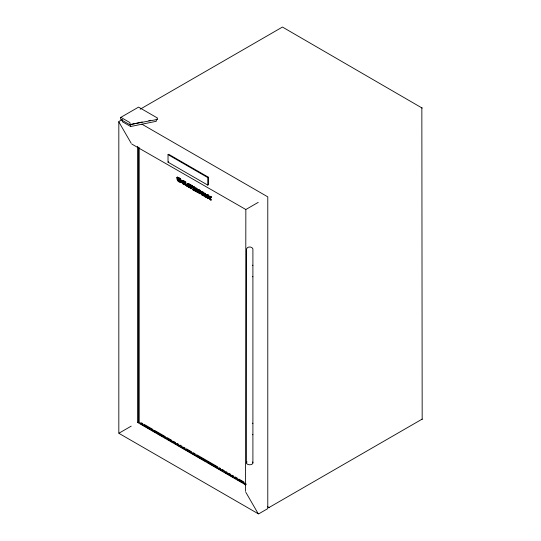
<?xml version="1.0" encoding="UTF-8"?>
<svg xmlns="http://www.w3.org/2000/svg" width="541" height="541" viewBox="0 0 541 541"><rect width="100%" height="100%" fill="white"/><g stroke="black" fill="none" stroke-linecap="round" stroke-linejoin="round"><path stroke-width="0.81" d="M422.176 108.092L282.456 27.05L140.153 109.208M269.005 507.532L422.176 419.106M202.841 192.44L202.375 195.254L201.516 194.76C201.029 190.087 203.795 191.954 203.592 194.76L203.822 194.557C204.018 190.533 207.02 195.152 205.905 196.965L204.823 196.667L204.802 193.57M202.807 192.995L202.375 195.254M209.725 197.262C209.36 198.615 211.524 198.723 211.118 199.974C209.725 200.211 207.446 197.147 209.266 196.058L211.118 196.566L211.118 197.37C208.292 196.572 210.395 198.96 210.889 200.17M197.85 190.608L198.398 189.681C200.231 189.391 202.496 192.244 200.995 193.739M203.592 194.76C203.788 190.73 206.79 195.355 205.675 197.161M182.175 181.56C182.074 179.984 185.015 180.647 184.501 181.979L183.095 181.79M187.078 184.386L187.287 183.703C188.829 183.142 190.148 185.705 187.998 184.623M180.552 179.889L177.353 177.083L176.9 177.549L181.059 181.418L180.146 178.861L177.833 177.725L179.484 178.753L180.322 180.092L179.713 178.557L177.833 177.725M181.059 181.418L181.303 180.444L180.708 179.091L179.598 177.962L178.063 177.522M202.03 192.664L201.516 194.76M180.221 182.06L178.084 180.288L177.739 178.875L180.221 182.06C178.395 182.229 176.156 179.517 177.502 177.948L177.11 178.442M177.34 178.246L177.042 178.821M204.572 193.773C204.2 198.283 202.517 194.882 202.625 192.677M202.131 192.028C203.166 190.757 203.91 193.719 203.822 194.557M201.164 193.536C201.685 191.845 199.933 189.668 198.168 189.877L197.763 190.216C197.147 191.947 199.494 194.807 201.225 193.536M204.302 195.538L203.822 195.788L203.348 194.99M181.465 182.743L177.509 178.855L181.465 182.743L181.945 182.08L178.618 178.983M181.688 182.547L181.945 182.08M198.919 190.716L198.77 191.135A0.981 0.568 60 0 0 198.919 191.73A1.353 0.778 60 0 0 199.514 192.468L200.048 192.724A1.325 0.764 60 0 0 200.468 192.623M177.353 177.083L176.9 177.549M184.271 183.467L182.919 182.689L184.271 183.467L184.271 182.702L182.939 181.938L183.561 181.56L184.501 181.979M189.174 186.293L187.822 185.516L189.174 186.293L189.174 185.536L187.842 184.765L188.464 184.393L189.174 185.002M206.858 196.505L208.204 197.282L208.204 196.525L206.878 195.754L208.204 195.998L208.434 195.024L206.581 194.51C204.769 195.605 207.047 198.662 208.434 198.425C207.041 195.876 206.52 195.964 208.204 198.621M177.218 179.747L178.564 181.533M179.484 178.753L180.004 178.28M179.01 181.823L180.451 181.857M182.939 181.938L184.271 182.702M184.271 182.175L184.501 181.201M184.724 181.661L185.847 181.979L185.874 184.407L186.915 185.205L186.915 185.996L184.9 184.731L184.724 181.661L185.617 182.182L185.644 184.603L186.686 185.407L186.686 186.199M184.271 181.397C180.16 178.591 183.183 186.469 184.271 184.028L183.21 182.655M184.271 184.806L184.501 183.825M187.842 184.765L189.397 185.333L189.397 186.097M189.174 184.231L187.551 183.521C185.732 184.609 188.011 187.673 189.397 187.436L189.397 186.659L188.052 185.32M190.216 185.631L189.451 185.184L189.675 184.19L192.109 185.59L191.879 186.584L191.108 186.145L191.108 188.755L190.216 188.234L190.446 185.428L189.675 184.988L189.675 184.19M189.174 187.632L189.397 186.659M193.888 187.416L193.664 190.229L192.772 189.708L192.772 187.105L192.001 186.659L192.001 185.867L194.659 187.064L194.429 188.058L193.664 187.619L194.659 187.862M190.216 188.234L190.446 185.428M192.001 186.659L192.231 185.664M192.772 187.105L192.231 186.462M194.429 188.058L194.659 187.064M192.772 189.708L193.888 190.026M196.91 190.033L197.512 190.79L197.323 192.339L196.43 191.825L195.768 189.384C198.263 189.039 193.867 187.355 195.849 191.156L194.726 190.838C192.792 185.455 198.743 189.289 196.91 190.033C199.23 188.349 192.522 185.8 194.956 190.635L194.726 190.838M195.768 190.148L195.991 189.188M196.309 190.567L196.363 190.189M204.823 196.667L205.905 196.965M208.204 195.998L208.434 195.024M208.204 196.525L208.204 197.282M210.889 197.566L211.118 196.566M121.894 119.75L118.824 121.522L118.824 432.908M142.242 121.975L129.914 124.761L120.846 119.527L120.467 117.566L138.57 107.111L157.451 118.026L157.451 119.331L157.025 119.52L129.928 124.579L130.097 123.125L129.678 122.449L120.846 117.343M131.855 144.082L245.519 209.333M168.028 154.645L168.664 154.28L208.4 177.218L208.4 184.738L207.764 185.11L168.028 162.165L168.028 154.645L207.764 177.583L208.4 177.218M168.028 162.165L168.664 161.8M245.851 209.516L258.226 202.368M118.831 433.28L131.213 426.132M137.583 146.313L137.583 422.453L138.219 422.088M138.564 147.166L138.564 421.892L139.199 421.52L139.199 147.639M245.519 491.384L245.844 209.894M200.995 193.671L199.697 193.441M148.863 120.629L150.52 120.291M122.34 119.534L122.34 121.718L130.651 126.513L156.315 121.292L156.315 119.115L157.025 119.52M199.507 190.662L199.879 190.878M207.825 195.47L208.434 195.795M210.638 197.1L211.118 197.37M184.271 184.028L182.919 182.689M189.174 186.855L187.822 185.516M421.845 107.531L422.176 419.478M141.931 124.193L267.781 196.856L267.788 508.614L258.544 513.95L119.155 433.469M189.451 184.393L191.879 185.793M192.001 185.867L194.429 187.267M208.204 195.22L206.358 194.713L206.324 196.309M210.889 196.768L209.036 196.255L209.009 197.857M195.768 189.384C197.736 189.735 193.685 187.024 195.626 191.352M207.088 196.309L208.434 197.086M184.501 184.603L183.967 184.278M186.915 185.996L185.029 184.278M189.397 187.436L187.896 186.28L187.132 184.839M190.446 188.038L191.338 188.552M194.956 190.635L195.849 191.156M208.434 198.425L206.588 196.796M211.118 199.974L209.266 198.344M252.336 265.205L252.904 265.536M252.336 276.492L252.904 276.816M252.336 423.157L252.904 423.481M252.336 434.437L252.904 434.768M141.384 422.785L142.838 423.623M144.291 424.462L153.022 429.5M154.476 430.345L165.39 436.641M166.844 437.48L171.937 440.421M173.391 441.26L175.575 442.524M177.029 443.363L178.483 444.202M179.937 445.04L182.121 446.305M183.575 447.143L185.029 447.982M186.483 448.82L191.582 451.762M193.036 452.601L195.213 453.865M196.674 454.704L217.766 466.883M219.227 467.722L220.681 468.567M222.135 469.405L224.319 470.663M225.773 471.502L227.227 472.347M228.681 473.186L230.865 474.443M232.319 475.282L233.773 476.127M235.227 476.966L237.411 478.224M238.865 479.062L243.957 482.004M138.564 421.892L246.229 484.053M140.822 423.955L149.593 429.02M151.054 429.865L156.173 432.814M157.634 433.659L162.746 436.614M164.207 437.459L166.398 438.724M167.859 439.569L169.326 440.408M170.787 441.253L172.978 442.518M174.439 443.363L175.899 444.208M178.09 445.473L179.551 446.318M181.012 447.164L186.131 450.112M187.592 450.957L205.857 461.507M207.318 462.345L212.437 465.301M213.898 466.146L219.01 469.094M220.471 469.94L222.662 471.204M224.123 472.05L229.242 475.005M230.703 475.85L232.894 477.115M234.354 477.96L235.815 478.799M237.276 479.644L239.474 480.908M240.934 481.754L242.395 482.599M243.856 483.444L246.047 484.709M137.583 422.453L245.729 484.892M267.545 506.694L269.33 507.722M196.681 190.229L197.282 190.987L197.323 192.339M183.588 184.008L182.229 182.013M199.338 193.198L198.398 192.17M177.123 177.286L180.322 180.092M178.909 179.003L181.282 181.215M177.279 178.151L181.715 182.283M118.831 121.894L131.213 143.324M245.851 492.324L258.226 513.761M196.539 190.364L196.66 190.804M197.992 191.365L198.162 191.764M252.904 462.893L252.904 248.907C252.072 246.344 247.163 246.283 246.534 248.982L246.534 462.968M207.764 177.583L207.764 185.11M193.664 187.619L193.664 190.229M191.108 186.145L191.108 188.755M189.397 184.028L189.397 184.806M130.651 124.335L130.651 126.513M200.211 191.196A1.312 0.757 60 0 1 200.468 191.602M252.471 462A3.192 1.839 0 0 1 251.714 464.367A3.192 1.839 0 0 1 247.548 464.279A3.192 1.839 0 0 1 247.088 461.886M200.386 192.4L200.238 192.826A1.325 0.764 60 0 1 199.825 192.927L199.284 192.664A1.346 0.778 60 0 1 198.811 192.143L198.696 191.933A0.981 0.568 60 0 1 198.54 191.331L198.689 190.912A1.325 0.764 60 0 1 199.108 190.811L199.825 191.223A1.312 0.757 60 0 1 200.238 191.805L200.386 192.4"/></g></svg>
